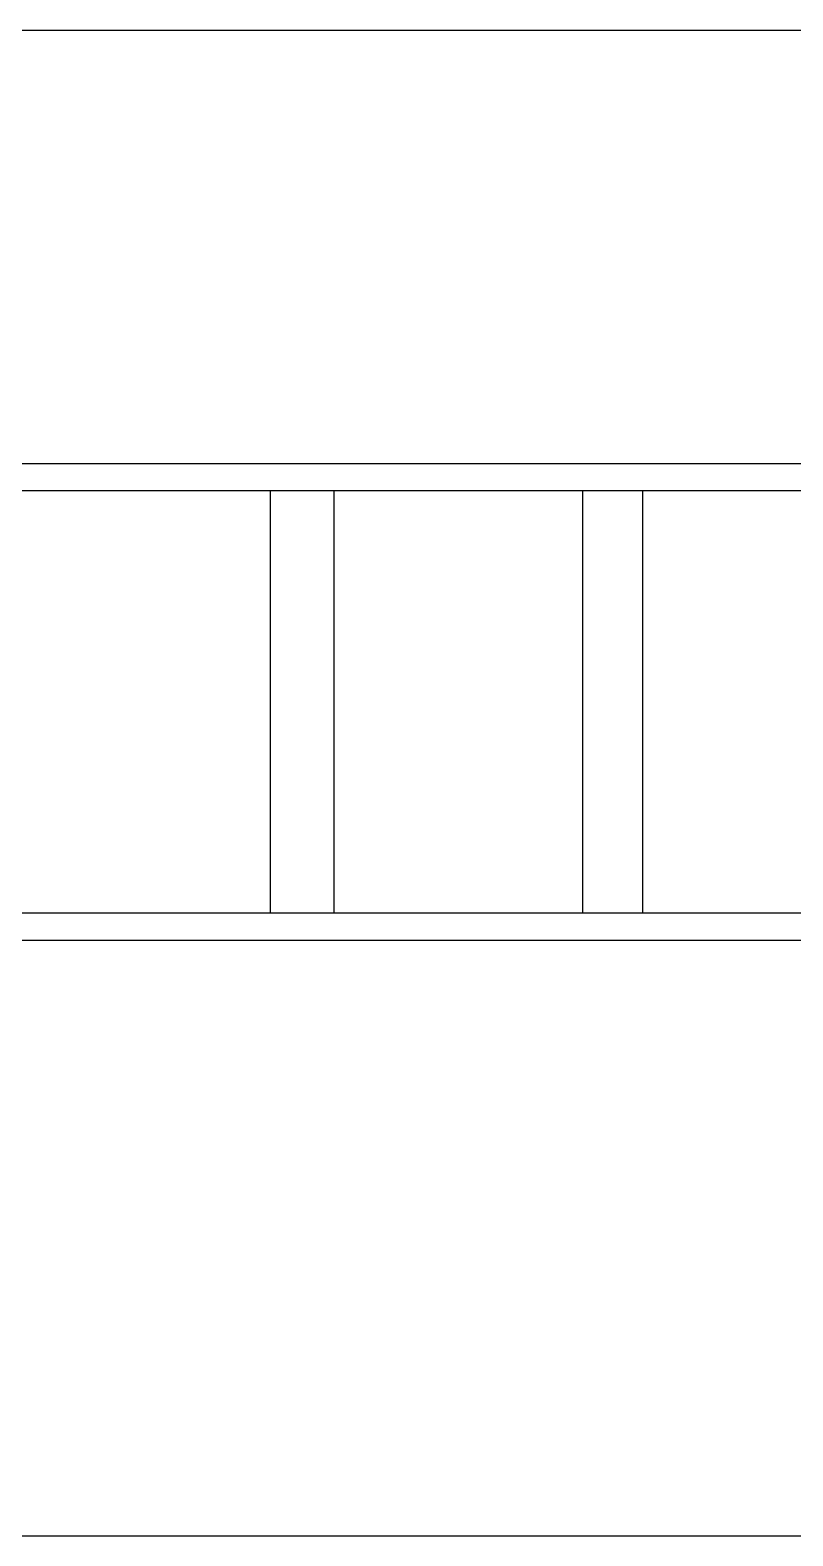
# Model space of a CAD drawing. Extents: x 10 to 146, y 10 to 437.
# Drawn here: x 99.04 to 113.12, y 232.2 to 260 of the extents above; entities that cross this region are included whole.
import ezdxf

# ---------------------------------------------------------------- set-up
doc = ezdxf.new("R2010")
doc.units = 0
doc.layers.get('0').update_dxf_attribs({"linetype": 'CONTINUOUS'})

msp = doc.modelspace()

# ---------------------------------------------------------------- linework, layer by layer
at = {"color": 7, "linetype": 'CONTINUOUS'}
for p, q in [((50, 260), (140, 260)), ((50, 252), (140, 252)), ((98.658, 251.5), (99.077, 251.5)), ((99.077, 251.5), (102.946, 251.5)), ((102.946, 251.5), (103.467, 251.5)), ((103.467, 251.5), (104.435, 251.5)), ((103.467, 251.5), (103.467, 243.7)), ((104.435, 251.5), (104.647, 251.5)), ((104.647, 251.5), (105.75, 251.5)), ((104.647, 243.7), (104.647, 251.5)), ((105.75, 251.5), (109.236, 251.5)), ((109.236, 251.5), (110.133, 251.5)), ((109.236, 251.5), (109.236, 243.7)), ((110.133, 251.5), (110.343, 251.5)), ((110.343, 251.5), (110.863, 251.5)), ((110.343, 251.5), (110.343, 243.7)), ((110.863, 251.5), (112.096, 251.5)), ((112.096, 251.5), (130, 251.5)), ((98.658, 243.7), (99.077, 243.7)), ((99.077, 243.7), (102.946, 243.7)), ((102.946, 243.7), (103.467, 243.7)), ((103.467, 243.7), (104.435, 243.7)), ((104.435, 243.7), (104.647, 243.7)), ((104.647, 243.7), (105.75, 243.7)), ((105.75, 243.7), (109.236, 243.7)), ((109.236, 243.7), (110.133, 243.7)), ((110.133, 243.7), (110.343, 243.7)), ((110.343, 243.7), (110.863, 243.7)), ((110.863, 243.7), (112.096, 243.7)), ((112.096, 243.7), (114.387, 243.7)), ((95, 243.2), (124.7, 243.2)), ((95, 232.2), (125, 232.2))]:
    msp.add_line(p, q, dxfattribs=at)

doc.saveas('drawing.dxf')
